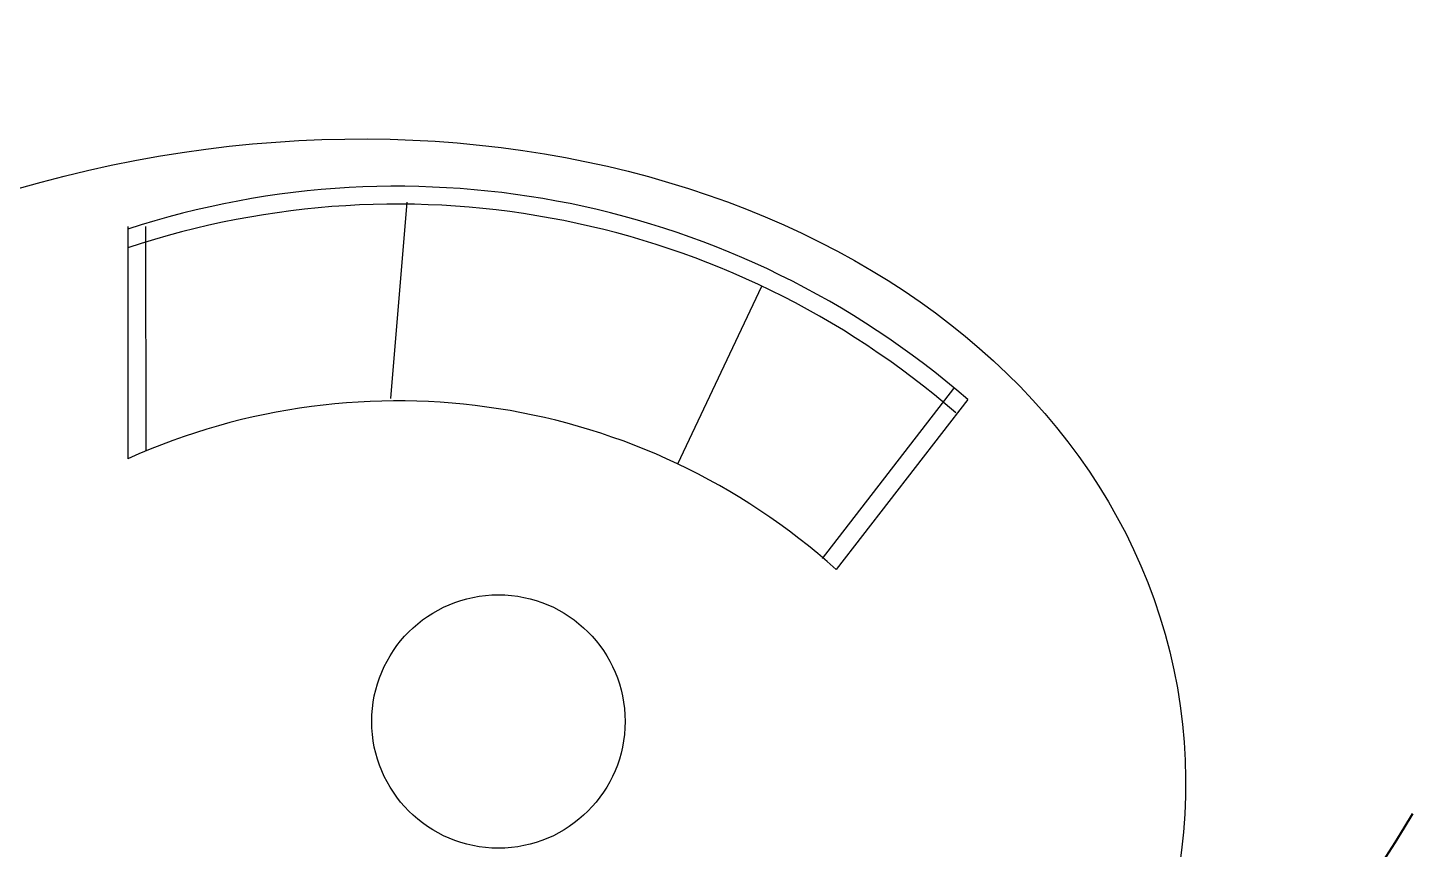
# Model space of a CAD drawing. Extents: x -678889171 to 586587, y -792238163 to 335485.
# Drawn here: x 85467 to 89342, y 19650 to 21948 of the extents above; entities that cross this region are included whole.
import ezdxf

# ---------------------------------------------------------------- set-up
doc = ezdxf.new("R2010")
doc.units = 0
doc.header["$MEASUREMENT"] = 0
for name, color, linetype in [('9TH-FURN$0$A-SITE-PATT', 252, 'Continuous'), ('powr wire', 4, 'Continuous'), ('XR-A-TYP.furn$0$2ND-FURN$0$XR-A-TYP-2-3-4-5-6-7-8-9-10$0$XR-A-TYP$0$TYPICAL TYPES$0$I-FURN', 252, 'Continuous'), ('XR-A-TYP.furn$0$A-SITE-PATT', 252, 'Continuous'), ('XR-A-TYP.furn$0$XR-A-TYP-2-4-5-6$0$I-EQPM', 252, 'Continuous')]:
    doc.layers.add(name, color=color, linetype=linetype)

# ---------------------------------------------------------------- blocks, each defined once
blk = doc.blocks.new('XR-A-TYP.furn$0$furn24')
at = {"layer": 'XR-A-TYP.furn$0$2ND-FURN$0$XR-A-TYP-2-3-4-5-6-7-8-9-10$0$XR-A-TYP$0$TYPICAL TYPES$0$I-FURN'}
for p, q in [((89283.7, 7389, 0), (89328.8, 7937.3, 0)), ((88547.4, 7869.5, 0), (88547.7, 7219.9, 0)), ((88597.4, 7869.5, 0), (88597.7, 7241.6, 0)), ((90085.8, 7205.7, 0), (90321.3, 7702.8, 0)), ((90857.1, 7416.5, 0), (90489.2, 6940.9, 0)), ((90896.6, 7385.9, 0), (90528.8, 6910.3, 0))]:
    blk.add_line(p, q, dxfattribs=at)
at = {"layer": 'XR-A-TYP.furn$0$2ND-FURN$0$XR-A-TYP-2-3-4-5-6-7-8-9-10$0$XR-A-TYP$0$TYPICAL TYPES$0$I-FURN', "elevation": 0}
for points in [[(90896.6, 7385.9, 0.263486), (88547.4, 7862.3, 0.889879)], [(90863.8, 7348.2, 0.265317), (88547.5, 7809.7, 0.211081)], [(90528.8, 6910.3, 0.297874), (88547.7, 7219.9, 0.211081)]]:
    blk.add_lwpolyline(points, format="xyb", dxfattribs=at)
at = {"layer": 'XR-A-TYP.furn$0$2ND-FURN$0$XR-A-TYP-2-3-4-5-6-7-8-9-10$0$XR-A-TYP$0$TYPICAL TYPES$0$I-FURN'}
blk.add_circle((89584.2, 6485.6, 0), 354.3, dxfattribs=at)
blk.add_ellipse((88911.1, 6091.5, 0), major_axis=(2562.1, 538.4), ratio=0.760926, dxfattribs=at)
blk = doc.blocks.new('XR-A-TYP.furn')
at = {"layer": 'XR-A-TYP.furn$0$A-SITE-PATT'}
blk.add_blockref('XR-A-TYP.furn$0$furn24', (0, 0), dxfattribs=at)
at = {"layer": 'XR-A-TYP.furn$0$XR-A-TYP-2-4-5-6$0$I-EQPM', "elevation": 0}
for points in [[(86306.7, 3892), (86956.9, 3732.5, 0.488327), (93210.5, 8817.1), (93210.1, 10270)], [(86366.2, 4134.8), (87014.7, 3975.7, 0.48837), (92960.5, 8814.5), (92960.1, 10269.9)]]:
    blk.add_lwpolyline(points, format="xyb", dxfattribs=at)

msp = doc.modelspace()

# ---------------------------------------------------------------- block references
at = {"layer": '9TH-FURN$0$A-SITE-PATT'}
msp.add_blockref('XR-A-TYP.furn', (-2800.4, 13522.1), dxfattribs=at)

# ---------------------------------------------------------------- next in the draw order: linework, layer by layer
at = {"layer": 'powr wire', "color": 4, "lineweight": 40, "extrusion": (-0.000907902, 7.4086e-05, 1), "elevation": -4.4}
msp.add_lwpolyline([(87108.9, 17806.6, 0.157289), (89341.5, 19750.3, 0.157289)], format="xyb", dxfattribs=at)

doc.saveas('drawing.dxf')
